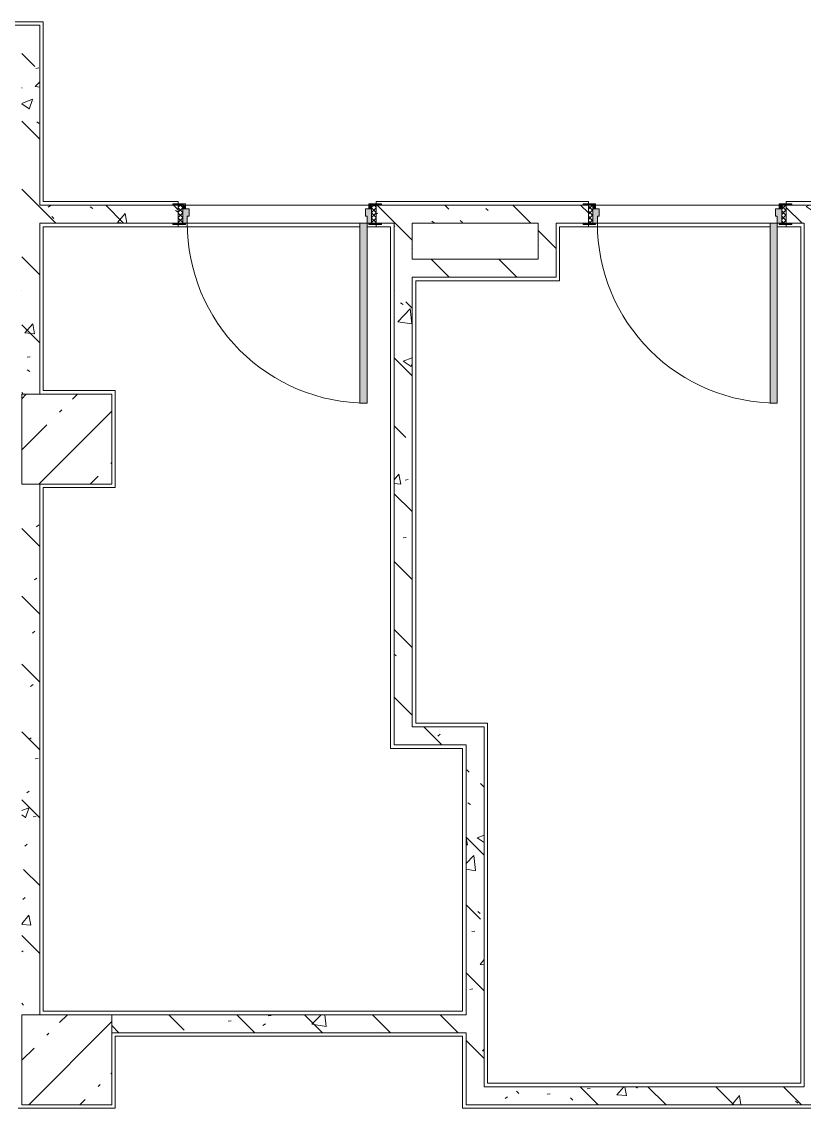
# Model space of a CAD drawing. Header units: millimetres. Extents: x 81425 to 274970, y -8553 to 29000.
# Drawn here: x 226540 to 230890, y 15130 to 21170 of the extents above; entities that cross this region are included whole.
import ezdxf

# ---------------------------------------------------------------- set-up
doc = ezdxf.new("R2010")
doc.units = ezdxf.units.MM
for name, color, linetype, lineweight, true_color in [('A-DOOR-5', 7, 'Continuous', 5, 0xe2e2e2), ('A-DOOR-6', 7, 'Continuous', 5, 0xaaaaaa), ('A-DOOR-FRAM-3', 7, 'Continuous', 5, 0xe2e2e2), ('A-DOOR-FRAM-4', 7, 'Continuous', 5, 0xaaaaaa), ('A-FLOR-2', 7, 'Continuous', 5, 0xaaaaaa), ('I-WALL-5', 7, 'Continuous', 5, 0x787878)]:
    doc.layers.add(name, color=color, linetype=linetype, lineweight=lineweight, true_color=true_color)
doc.layers.add('I-WALL-3', color=7, linetype='Continuous', lineweight=5)
doc.layers.add('S-COLS-1', color=7, linetype='Continuous', lineweight=5)
pattern_1 = [(135, (147960.1, 0), (-377.1708, -377.1708), [533.4, -88.9, 17.78, -88.9]), (135, (147960.1, 376.94), (-377.1708, -377.1708), []), (50, (147960.1, 0), (637.6445, -55.7866), [66.675, -733.425]), (355, (147960.1, 0), (-123.3494, 668.699), [53.34, -586.74]), (100.451, (148013.2, -4.65), (514.299, 612.908), [56.665, -623.315]), (46.184, (147960.1, 177.8), (948.7764, -147.15), [100.012, -1100.137]), (96.636, (148039.1, 165.5), (830.909, 865.997), [84.998, -934.973]), (351.184, (147960.1, 177.8), (830.918, 865.988), [80.01, -880.11]), (21, (148049, 133.35), (530.6506, -357.9283), [66.675, -733.425]), (326, (148049, 133.35), (216.308, 644.6585), [53.34, -586.74]), (71.451, (148093.2, 103.5), (746.9596, 286.7243), [56.665, -623.315]), (37.5, (147960.08, 0), (10.81053, 295.9426), [16.764, -562.864, 16.764, -578.866, -588.962]), (37.5, (147960.08, 0), (10.81053, 295.9426), [-1175.258, 16.764, -572.198]), (7.5, (147960.08, 0), (233.8692, 350.6318), [16.764, -322.834, 16.764, -549.529, -224.472]), (7.5, (147960.08, 0), (233.8692, 350.6318), [-905.891, 16.764, -207.708]), (327.5, (147761.83, 0), (474.5678, -20.0513), [16.764, -205.486, 16.764, -676.656, -920.115]), (327.5, (147761.83, 0), (474.5678, -20.0513), [-915.67, 16.764, -903.351]), (317.5, (147672.93, 0), (518.4522, 88.9934), [16.764, -272.161, 16.764, -443.738, -653.415]), (317.5, (147672.93, 0), (518.4522, 88.9934), [-749.427, 16.764, -636.651])]
pattern_2 = [(135, (1751.41, 114.685), (-14.14214, -14.14214), []), (225, (1751.41, 114.685), (14.14214, -14.14214), [])]
pattern_3 = [(45, (-371.384, 114.685), (-14.1421, 14.1421), []), (135, (-371.384, 114.685), (-14.1421, -14.1421), [])]

# ---------------------------------------------------------------- blocks, each defined once
blk = doc.blocks.new('110_Дверь_СКБ_1Ст_Внутренняя1 - Д-11п 1100x2100h_кладовые _все__ коридор _между помещениями блока столовой__ моечные _все_ 2-32102277-1_8_3_птичка')
at = {"layer": 'A-DOOR-5'}
h = blk.add_hatch(color=256, dxfattribs=at)
h.paths.add_polyline_path([(-477.5, -30), (-477.5, 10), (-487.5, 10), (-487.5, 50), (-512.5, 50), (-512.5, -30), (-487.5, -30)])
h.paths.add_polyline_path([(537.5, -30), (537.5, 50), (512.5, 50), (512.5, 10), (502.5, 10), (502.5, -30), (512.5, -30)])
at = {"layer": 'A-DOOR-6'}
h = blk.add_hatch(dxfattribs=at)
h.set_pattern_fill('FP_97', color=256, style=0, pattern_type=2)
h.set_pattern_definition(pattern_2)
h.paths.add_polyline_path([(537.5, -50), (562.5, -50), (562.5, 50), (537.5, 50)])
at = {"layer": 'A-DOOR-FRAM-3'}
for points in [[(-447.5, 50), (-447.5, 1050), (-487.5, 1050), (-487.5, 50)], [(-567.5, 50), (-497.5, 50), (-497.5, 58), (-567.5, 58)], [(562.5, 50), (592.5, 50), (592.5, 58), (522.5, 58), (522.5, 50), (542.6, 50)], [(-567.5, -58), (-497.5, -58), (-497.5, -50), (-567.5, -50)], [(-497.5, -50), (-497.5, -30), (-512.5, -30), (-512.5, -50)], [(537.5, -50), (537.5, -30), (522.5, -30), (522.5, -50)], [(560.5, -58), (592.5, -58), (592.5, -50), (522.5, -51.4), (522.5, -58)]]:
    blk.add_hatch(color=256, dxfattribs=at).paths.add_polyline_path(points)
at = {"layer": 'A-DOOR-FRAM-4'}
h = blk.add_hatch(dxfattribs=at)
h.set_pattern_fill('FP_98', color=256, style=0, pattern_type=2)
h.set_pattern_definition(pattern_3)
h.paths.add_polyline_path([(-537.5, -50), (-512.5, -50), (-512.5, 50), (-537.5, 50)])
at = {"layer": 'A-DOOR-6'}
for p, q in [((-487.5, 1050), (-487.5, 50)), ((-447.5, 1050), (-487.5, 1050)), ((-447.5, 50), (-447.5, 1050)), ((-487.5, 50), (-447.5, 50))]:
    blk.add_line(p, q, dxfattribs=at)
blk.add_arc((-487.5, 50), 1000, 360, 90, dxfattribs=at)
at = {"layer": 'A-DOOR-FRAM-4'}
for p, q in [((-497.5, 58), (-567.5, 58)), ((-567.5, 58), (-567.5, 50)), ((-567.5, 50), (-497.5, 50)), ((-512.5, 50), (-537.5, 50)), ((-537.5, 50), (-537.5, -50)), ((-487.5, 50), (-512.5, 50)), ((-512.5, 50), (-512.5, -30)), ((-512.5, -50), (-512.5, 50)), ((-497.5, 50), (-512.5, 50)), ((-512.5, 50), (-512.5, 49)), ((-512.5, 49), (-497.5, 49)), ((-497.5, 50), (-497.5, 58)), ((-497.5, 49), (-497.5, 50)), ((-487.5, 10), (-487.5, 50)), ((-477.5, 10), (-487.5, 10)), ((-477.5, -30), (-477.5, 10)), ((512.5, 10), (502.5, 10)), ((502.5, 10), (502.5, -30)), ((512.5, 50), (512.5, 10)), ((537.5, 50), (512.5, 50)), ((592.5, 58), (522.5, 58)), ((522.5, 58), (522.5, 50)), ((537.5, 50), (522.5, 50)), ((522.5, 50), (522.5, 49)), ((522.5, 50), (592.5, 50)), ((522.5, 49), (537.5, 49)), ((537.5, -30), (537.5, 50)), ((562.5, 50), (537.5, 50)), ((537.5, 50), (537.5, -50)), ((537.5, 49), (537.5, 50)), ((562.5, -50), (562.5, 50)), ((592.5, 50), (592.5, 58)), ((-497.5, -50), (-567.5, -50)), ((-567.5, -50), (-567.5, -58)), ((-567.5, -58), (-497.5, -58)), ((-537.5, -50), (-512.5, -50)), ((-512.5, -30), (-477.5, -30)), ((-497.5, -30), (-512.5, -30)), ((-512.5, -30), (-512.5, -50)), ((-512.5, -50), (-497.5, -50)), ((-497.5, -50), (-497.5, -30)), ((-497.5, -58), (-497.5, -50)), ((502.5, -30), (537.5, -30)), ((537.5, -30), (522.5, -30)), ((522.5, -30), (522.5, -50)), ((522.5, -50), (537.5, -50)), ((592.5, -50), (522.5, -50)), ((522.5, -50), (522.5, -58)), ((522.5, -58), (592.5, -58)), ((537.5, -50), (537.5, -30)), ((537.5, -50), (562.5, -50)), ((592.5, -58), (592.5, -50))]:
    blk.add_line(p, q, dxfattribs=at)
blk = doc.blocks.new('110_Дверь_СКБ_1Ст_Внутренняя1 - Д-11п 1100x2100h_кладовые _все__ коридор _между помещениями блока столовой__ моечные _все_ 2-V86-1_8_3_птичка')
at = {"layer": 'A-DOOR-5'}
h = blk.add_hatch(color=256, dxfattribs=at)
h.paths.add_polyline_path([(512.5, 50), (512.5, 10), (502.5, 10), (502.5, -30), (537.5, -30), (537.5, 50), (522.5, 50)])
h.paths.add_polyline_path([(-497.5, 50), (-512.5, 50), (-512.5, -30), (-477.5, -30), (-477.5, 10), (-487.5, 10), (-487.5, 50)])
at = {"layer": 'A-DOOR-6'}
h = blk.add_hatch(dxfattribs=at)
h.set_pattern_fill('FP_97', color=256, style=0, pattern_type=2)
h.set_pattern_definition(pattern_2)
h.paths.add_polyline_path([(537.5, 50), (537.5, -50), (562.5, -50), (562.5, 50)])
at = {"layer": 'A-DOOR-FRAM-3'}
for points in [[(-487.5, 1050), (-487.5, 50), (-447.5, 50), (-447.5, 1050)], [(-537.5, 58), (-567.5, 58), (-567.5, 50), (-497.5, 50), (-497.5, 58), (-517.5, 58)], [(592.5, 58), (522.5, 58), (522.5, 50), (592.5, 50)], [(-537.5, -50), (-567.5, -50), (-567.5, -58), (-497.5, -58), (-497.5, -50), (-513.9, -50)], [(-512.5, -30), (-512.5, -50), (-497.5, -50), (-497.5, -30)], [(537.5, -30), (522.5, -30), (522.5, -50), (537.5, -50)], [(562.5, -50), (522.5, -55.2), (522.5, -58), (592.5, -58), (592.5, -50)]]:
    blk.add_hatch(color=256, dxfattribs=at).paths.add_polyline_path(points)
at = {"layer": 'A-DOOR-FRAM-4'}
h = blk.add_hatch(dxfattribs=at)
h.set_pattern_fill('FP_98', color=256, style=0, pattern_type=2)
h.set_pattern_definition(pattern_3)
h.paths.add_polyline_path([(-512.5, 50), (-537.5, 50), (-537.5, -50), (-512.5, -48.8)])
at = {"layer": 'A-DOOR-6'}
for p, q in [((-487.5, 1050), (-487.5, 50)), ((-447.5, 1050), (-487.5, 1050)), ((-447.5, 50), (-447.5, 1050)), ((-487.5, 50), (-447.5, 50))]:
    blk.add_line(p, q, dxfattribs=at)
blk.add_arc((-487.5, 50), 1000, 360, 90, dxfattribs=at)
at = {"layer": 'A-DOOR-FRAM-4'}
for p, q in [((-497.5, 58), (-567.5, 58)), ((-567.5, 58), (-567.5, 50)), ((-567.5, 50), (-497.5, 50)), ((-512.5, 50), (-537.5, 50)), ((-537.5, 50), (-537.5, -50)), ((-487.5, 50), (-512.5, 50)), ((-512.5, 50), (-512.5, -30)), ((-512.5, -50), (-512.5, 50)), ((-497.5, 50), (-512.5, 50)), ((-512.5, 50), (-512.5, 49)), ((-512.5, 49), (-497.5, 49)), ((-497.5, 50), (-497.5, 58)), ((-497.5, 49), (-497.5, 50)), ((-487.5, 10), (-487.5, 50)), ((-477.5, 10), (-487.5, 10)), ((-477.5, -30), (-477.5, 10)), ((512.5, 10), (502.5, 10)), ((502.5, 10), (502.5, -30)), ((512.5, 50), (512.5, 10)), ((537.5, 50), (512.5, 50)), ((592.5, 58), (522.5, 58)), ((522.5, 58), (522.5, 50)), ((537.5, 50), (522.5, 50)), ((522.5, 50), (522.5, 49)), ((522.5, 50), (592.5, 50)), ((522.5, 49), (537.5, 49)), ((537.5, -30), (537.5, 50)), ((562.5, 50), (537.5, 50)), ((537.5, 50), (537.5, -50)), ((537.5, 49), (537.5, 50)), ((562.5, -50), (562.5, 50)), ((592.5, 50), (592.5, 58)), ((-497.5, -50), (-567.5, -50)), ((-567.5, -50), (-567.5, -58)), ((-567.5, -58), (-497.5, -58)), ((-537.5, -50), (-512.5, -50)), ((-512.5, -30), (-477.5, -30)), ((-497.5, -30), (-512.5, -30)), ((-512.5, -30), (-512.5, -50)), ((-512.5, -50), (-497.5, -50)), ((-497.5, -50), (-497.5, -30)), ((-497.5, -58), (-497.5, -50)), ((502.5, -30), (537.5, -30)), ((537.5, -30), (522.5, -30)), ((522.5, -30), (522.5, -50)), ((522.5, -50), (537.5, -50)), ((592.5, -50), (522.5, -50)), ((522.5, -50), (522.5, -58)), ((522.5, -58), (592.5, -58)), ((537.5, -50), (537.5, -30)), ((537.5, -50), (562.5, -50)), ((592.5, -58), (592.5, -50))]:
    blk.add_line(p, q, dxfattribs=at)
blk = doc.blocks.new('BSC_Колонна _Прямоугольная - 500х500-V125-1_8_3_птичка')
at = {"layer": 'S-COLS-1'}
h = blk.add_hatch(dxfattribs=at)
h.set_pattern_fill('FP_145', color=256, style=0, pattern_type=2)
h.set_pattern_definition([(45, (-78830, -15400), (-285.1231, 285.1231), []), (45, (-78544.88, -15400), (-285.1231, 285.1231), [504.031, -100.806, 16.764, -84.042])])
h.paths.add_polyline_path([(-250, -250), (250, -250), (250, 250), (-250, 250), (-250, -74.3)])
for p, q in [((250, 250), (-250, 250)), ((-250, 250), (-250, -250)), ((250, -250), (250, 250)), ((-250, -250), (250, -250))]:
    blk.add_line(p, q, dxfattribs=at)
blk = doc.blocks.new('BSC_Колонна _Прямоугольная - 500х500-V143-1_8_3_птичка')
at = {"layer": 'S-COLS-1'}
h = blk.add_hatch(dxfattribs=at)
h.set_pattern_fill('FP_159', color=256, style=0, pattern_type=2)
h.set_pattern_definition([(45, (-78830, -18850), (-285.1231, 285.1231), []), (45, (-78544.88, -18850), (-285.1231, 285.1231), [504.031, -100.806, 16.764, -84.042])])
h.paths.add_polyline_path([(-150.2, -250), (250, -250), (250, 250), (-250, 250), (-250, -250), (-185.6, -250)])
for p, q in [((250, 250), (-250, 250)), ((-250, 250), (-250, -250)), ((250, -250), (250, 250)), ((-250, -250), (250, -250))]:
    blk.add_line(p, q, dxfattribs=at)

msp = doc.modelspace()

# ---------------------------------------------------------------- hatches: boundary and pattern name
at = {"layer": 'I-WALL-5'}
h = msp.add_hatch(dxfattribs=at)
h.set_pattern_fill('FP_92', color=256, style=0, pattern_type=2)
h.set_pattern_definition(pattern_1)
h.paths.add_polyline_path([(226539.9, 15150), (226540.1, 15150.8), (226540.1, 15650), (226639.9, 15650), (226639.9, 18600), (226540.1, 18600), (226540.1, 19100), (226639.9, 19100), (226639.9, 21150), (226539.9, 21150), (226539.9, 15325.4)])
h = msp.add_hatch(dxfattribs=at)
h.set_pattern_fill('FP_92', color=256, style=0, pattern_type=2)
h.set_pattern_definition(pattern_1)
h.paths.add_polyline_path([(227410.1, 20050), (227410.1, 20150), (226639.9, 20150), (226639.9, 20050), (227380.1, 20050)])
h.paths.add_polyline_path([(228996.3, 20050), (229410.1, 20050), (229410.1, 20150), (228510.1, 20150), (228510.1, 20050), (228730.1, 20050)])
h = msp.add_hatch(dxfattribs=at)
h.set_pattern_fill('FP_92', color=256, style=0, pattern_type=2)
h.set_pattern_definition(pattern_1)
h.paths.add_polyline_path([(229510.1, 19750), (229510.1, 20150), (229410.1, 20150), (229410.1, 19750)])
h = msp.add_hatch(dxfattribs=at)
h.set_pattern_fill('FP_92', color=256, style=0, pattern_type=2)
h.set_pattern_definition(pattern_1)
h.paths.add_polyline_path([(230820.1, 20050), (231390.1, 20050), (231389.4, 20150), (230790.1, 20150), (230790.1, 20050)])
h.paths.add_polyline_path([(229690.1, 20050), (229690.1, 20150), (229510.1, 20150), (229510.1, 20050), (229660.1, 20050)])
h.paths.add_polyline_path([(232340.1, 20050), (232440.1, 20050), (232440.1, 20150), (232340.1, 20150)])
h = msp.add_hatch(dxfattribs=at)
h.set_pattern_fill('FP_92', color=256, style=0, pattern_type=2)
h.set_pattern_definition(pattern_1)
h.paths.add_polyline_path([(228610.1, 17250), (228710.1, 17250), (228710.1, 20050), (228610.1, 20050), (228610.1, 17270)])
h = msp.add_hatch(dxfattribs=at)
h.set_pattern_fill('FP_92', color=256, style=0, pattern_type=2)
h.set_pattern_definition(pattern_1)
h.paths.add_polyline_path([(228914.3, 19750), (229410.1, 19750), (229410.1, 19850), (228710.1, 19850), (228710.1, 19750), (228840.4, 19750)])
h = msp.add_hatch(dxfattribs=at)
h.set_pattern_fill('FP_92', color=256, style=0, pattern_type=2)
h.set_pattern_definition(pattern_1)
h.paths.add_polyline_path([(228710.1, 17150), (229110.1, 17150), (229110.1, 17250), (228610.1, 17250), (228610.1, 17150)])
h = msp.add_hatch(dxfattribs=at)
h.set_pattern_fill('FP_92', color=256, style=0, pattern_type=2)
h.set_pattern_definition(pattern_1)
h.paths.add_polyline_path([(229010.1, 15250), (229110.1, 15250), (229110.1, 17150), (229010.1, 17150), (229010.1, 15530)])
h = msp.add_hatch(dxfattribs=at)
h.set_pattern_fill('FP_92', color=256, style=0, pattern_type=2)
h.set_pattern_definition(pattern_1)
h.paths.add_polyline_path([(227040.1, 15550), (229010.1, 15550), (229010.1, 15650), (227040.1, 15650), (227040.1, 15593.2)])
h = msp.add_hatch(dxfattribs=at)
h.set_pattern_fill('FP_92', color=256, style=0, pattern_type=2)
h.set_pattern_definition(pattern_1)
h.paths.add_polyline_path([(230559.6, 15150), (232158.5, 15150), (232158.5, 15250), (229010.1, 15250), (229010.1, 15150), (229130.1, 15150)])

# ---------------------------------------------------------------- linework, layer by layer
at = {"layer": 'A-FLOR-2'}
for p, q in [((226339.9, 21170), (226659.9, 21170)), ((226659.9, 21170), (226659.9, 20170)), ((226659.9, 20170), (227410.1, 20170)), ((227410.1, 20170), (227410.1, 20158)), ((228510.1, 20158), (228510.1, 20170)), ((228510.1, 20170), (229690.1, 20170)), ((229690.1, 20170), (229690.1, 20158)), ((230790.1, 20158), (230790.1, 20170)), ((230790.1, 20170), (231255.6, 20170)), ((226659.9, 20030), (226659.9, 19120)), ((228420.1, 20030), (226659.9, 20030)), ((227410.1, 20042), (227410.1, 20030)), ((228590.1, 20030), (228460.1, 20030)), ((228510.1, 20030), (228510.1, 20042)), ((228590.1, 17130), (228590.1, 20030)), ((230700.1, 20030), (229530.1, 20030)), ((229530.1, 20030), (229530.1, 19730)), ((229690.1, 20042), (229690.1, 20030)), ((230870.1, 20030), (230740.1, 20030)), ((230790.1, 20030), (230790.1, 20042)), ((230870.1, 15270), (230870.1, 20030)), ((229530.1, 19730), (228730.1, 19730)), ((228730.1, 19730), (228730.1, 17270)), ((226659.9, 19120), (227060.1, 19120)), ((227060.1, 19120), (227060.1, 18580)), ((227060.1, 18580), (226659.9, 18580)), ((226659.9, 18580), (226659.9, 15670)), ((228730.1, 17270), (229130.1, 17270)), ((229130.1, 17270), (229130.1, 15270)), ((228990.1, 17130), (228590.1, 17130)), ((228990.1, 15670), (228990.1, 17130)), ((226659.9, 15670), (228990.1, 15670)), ((228990.1, 15530), (227060.1, 15530)), ((227060.1, 15530), (227060.1, 15130)), ((228990.1, 15130), (228990.1, 15530)), ((229130.1, 15270), (230870.1, 15270)), ((227060.1, 15130), (226520.1, 15130)), ((232670.6, 15130), (228990.1, 15130))]:
    msp.add_line(p, q, dxfattribs=at)
at = {"layer": 'I-WALL-3'}
for p, q in [((226639.9, 21150), (226369.9, 21150)), ((226639.9, 20150), (226639.9, 21150)), ((227380.1, 20150), (226639.9, 20150)), ((227450.1, 20150), (228470.1, 20150)), ((229660.1, 20150), (228540.1, 20150)), ((229730.1, 20150), (230750.1, 20150)), ((231360.1, 20150), (230820.1, 20150)), ((226639.9, 19100), (226639.9, 20050)), ((226639.9, 20050), (227380.1, 20050)), ((228420.1, 20050), (227460.1, 20050)), ((228540.1, 20050), (228610.1, 20050)), ((228610.1, 20050), (228610.1, 17150)), ((228710.1, 19850), (228710.1, 20050)), ((228710.1, 20050), (229410.1, 20050)), ((229410.1, 20050), (229410.1, 19850)), ((229510.1, 20050), (229660.1, 20050)), ((229510.1, 19750), (229510.1, 20050)), ((230700.1, 20050), (229740.1, 20050)), ((230820.1, 20050), (230890.1, 20050)), ((230890.1, 20050), (230890.1, 15250)), ((229410.1, 19850), (228710.1, 19850)), ((228710.1, 17250), (228710.1, 19750)), ((228710.1, 19750), (229510.1, 19750)), ((226639.9, 15650), (226639.9, 18600)), ((229110.1, 17250), (228710.1, 17250)), ((229110.1, 15250), (229110.1, 17250)), ((228610.1, 17150), (229010.1, 17150)), ((229010.1, 17150), (229010.1, 15650)), ((229010.1, 15650), (227040.1, 15650)), ((227040.1, 15550), (229010.1, 15550)), ((229010.1, 15550), (229010.1, 15150)), ((230890.1, 15250), (229110.1, 15250)), ((229010.1, 15150), (232158.5, 15150))]:
    msp.add_line(p, q, dxfattribs=at)

# ---------------------------------------------------------------- block references
at = {"layer": 'A-DOOR-6', "rotation": 180}
for name, p in [('110_Дверь_СКБ_1Ст_Внутренняя1 - Д-11п 1100x2100h_кладовые _все__ коридор _между помещениями блока столовой__ моечные _все_ 2-V86-1_8_3_птичка', (227972.6, 20100)), ('110_Дверь_СКБ_1Ст_Внутренняя1 - Д-11п 1100x2100h_кладовые _все__ коридор _между помещениями блока столовой__ моечные _все_ 2-32102277-1_8_3_птичка', (230252.6, 20100))]:
    msp.add_blockref(name, p, dxfattribs=at)
at = {"layer": 'S-COLS-1'}
for name, p in [('BSC_Колонна _Прямоугольная - 500х500-V143-1_8_3_птичка', (226790.1, 18850)), ('BSC_Колонна _Прямоугольная - 500х500-V125-1_8_3_птичка', (226790.1, 15400))]:
    msp.add_blockref(name, p, dxfattribs=at)

doc.saveas('drawing.dxf')
